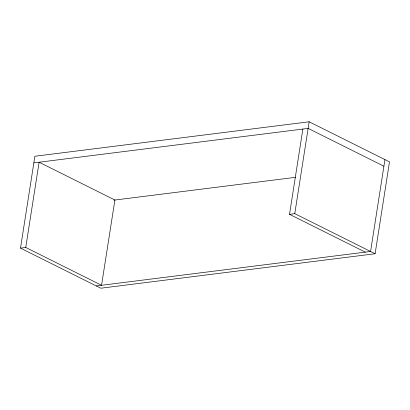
<?xml version="1.0" encoding="UTF-8"?>
<svg xmlns="http://www.w3.org/2000/svg" width="410" height="410" viewBox="0 0 410 410"><rect width="100%" height="100%" fill="white"/><g stroke="black" fill="none" stroke-linecap="round" stroke-linejoin="round"><path stroke-width="0.61" d="M20.5 248.127L34.886 156.256L309.155 121.785L389.5 161.873L375.114 253.744L100.845 288.215L20.5 248.127L25.753 247.466L101.547 285.283L114.897 200.029L39.104 162.211L25.753 247.466M365.315 252.135L289.521 214.317L302.872 129.063M375.114 253.744L294.769 213.656L309.155 121.785M384.954 159.603L370.568 251.473L96.294 285.944M33.851 162.873L308.12 128.402L383.919 166.219M114.088 200.131L295.666 177.31M289.521 214.317L294.769 213.656"/></g></svg>
